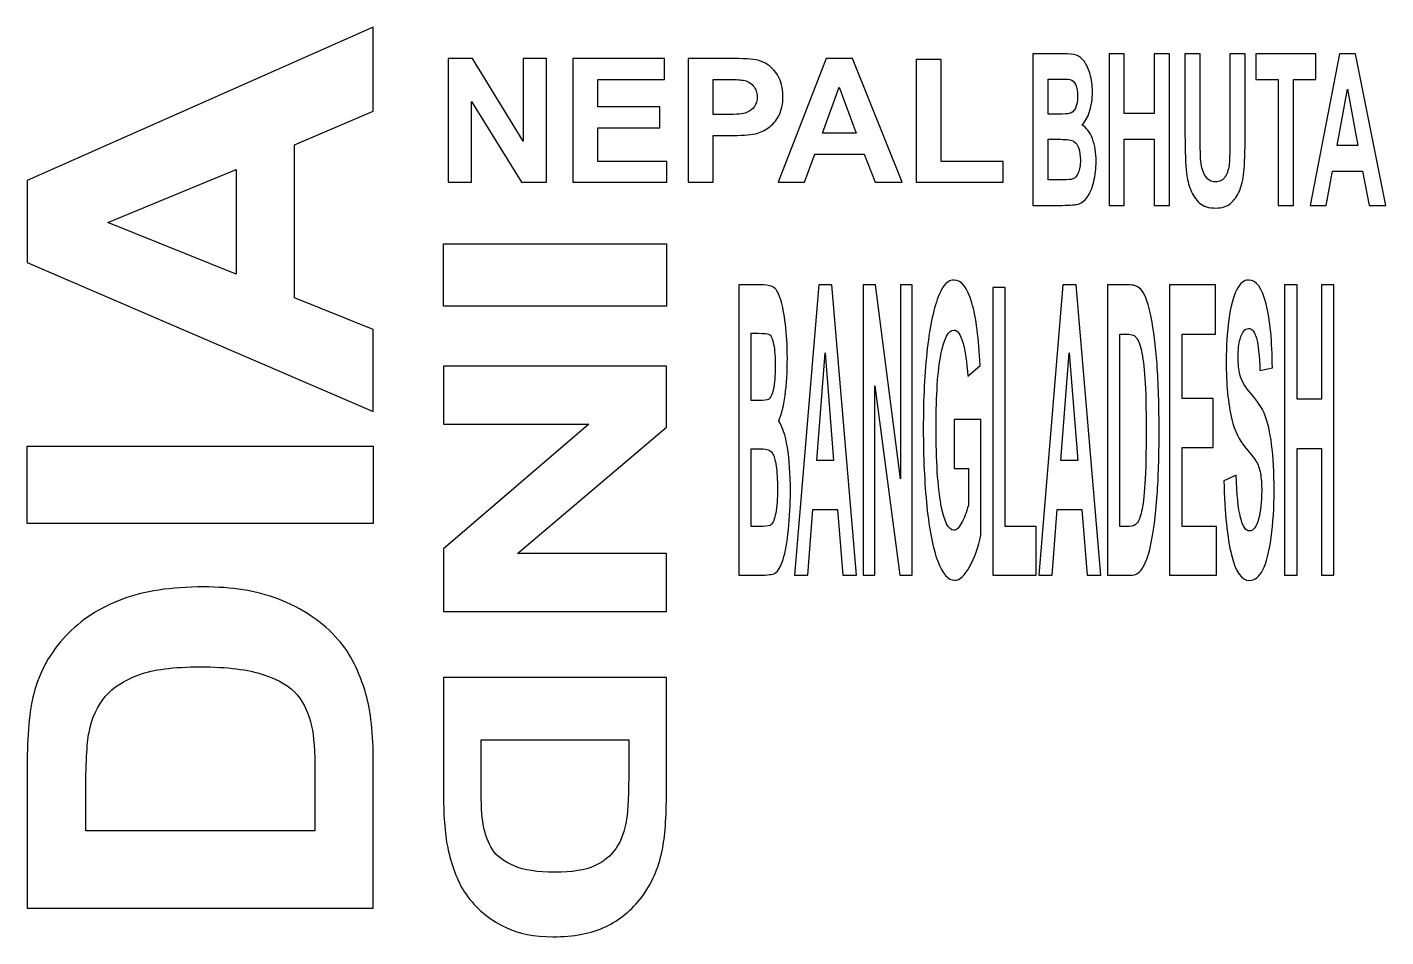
# Model space of a CAD drawing. Header units: centimetres. Extents: x -12.1 to 12.1, y -5 to 6.2.
# Drawn here: x 3.202 to 4.79, y 1.082 to 2.145 of the extents above; entities that cross this region are included whole.
import ezdxf

# ---------------------------------------------------------------- set-up
doc = ezdxf.new("R2010")
doc.units = ezdxf.units.CM
doc.header["$MEASUREMENT"] = 0
doc.layers.add('Layer 1', color=7, linetype='Continuous')

msp = doc.modelspace()

# ---------------------------------------------------------------- linework, layer by layer
at = {"layer": 'Layer 1', "color": 250}
for points, knots in [([(3.60658, 2.14487), (3.60658, 2.14487), (3.60658, 2.0466), (3.60658, 2.0466), (3.60658, 2.0466), (3.60658, 2.0466), (3.51468, 2.00749), (3.51468, 2.00749), (3.51468, 2.00749), (3.51468, 2.00749), (3.51468, 1.82864), (3.51468, 1.82864), (3.51468, 1.82864), (3.51468, 1.82864), (3.60658, 1.79169), (3.60658, 1.79169), (3.60658, 1.79169), (3.60658, 1.79169), (3.60658, 1.69583), (3.60658, 1.69583), (3.60658, 1.69583), (3.60658, 1.69583), (3.20203, 1.87011), (3.20203, 1.87011), (3.20203, 1.87011), (3.20203, 1.87011), (3.20203, 1.96567), (3.20203, 1.96567), (3.20203, 1.96567), (3.20203, 1.96567), (3.60658, 2.14487), (3.60658, 2.14487)], [0, 0, 0, 0, 0.1111111, 0.1111111, 0.1111111, 0.1111111, 0.2222222, 0.2222222, 0.2222222, 0.2222222, 0.3333333, 0.3333333, 0.3333333, 0.3333333, 0.4444444, 0.4444444, 0.4444444, 0.4444444, 0.5555556, 0.5555556, 0.5555556, 0.5555556, 0.6666667, 0.6666667, 0.6666667, 0.6666667, 0.7777778, 0.7777778, 0.7777778, 0.7777778, 1, 1, 1, 1]), ([(4.37761, 2.1138), (4.37761, 2.1138), (4.41288, 2.1138), (4.41288, 2.1138), (4.41288, 2.1138), (4.41983, 2.1138), (4.42508, 2.11325), (4.42848, 2.11209), (4.42848, 2.11209), (4.43193, 2.11092), (4.43498, 2.10845), (4.43772, 2.10477), (4.43772, 2.10477), (4.44037, 2.10105), (4.4427, 2.0961), (4.44444, 2.08992), (4.44444, 2.08992), (4.44628, 2.08378), (4.44718, 2.07688), (4.44718, 2.06922), (4.44718, 2.06922), (4.44718, 2.06093), (4.44607, 2.05329), (4.44383, 2.04637), (4.44383, 2.04637), (4.44162, 2.03943), (4.43859, 2.03425), (4.43477, 2.03078), (4.43477, 2.03078), (4.44016, 2.02764), (4.44427, 2.02228), (4.44718, 2.01471), (4.44718, 2.01471), (4.45006, 2.00714), (4.45149, 1.99823), (4.45149, 1.98798), (4.45149, 1.98798), (4.45149, 1.97994), (4.45056, 1.97208), (4.4487, 1.96448), (4.4487, 1.96448), (4.44686, 1.95685), (4.44427, 1.95077), (4.44106, 1.94623), (4.44106, 1.94623), (4.43784, 1.94168), (4.43387, 1.93889), (4.42913, 1.93784), (4.42913, 1.93784), (4.42616, 1.93717), (4.41899, 1.93679), (4.40763, 1.93661), (4.40763, 1.93661), (4.40763, 1.93661), (4.37761, 1.93661), (4.37761, 1.93661), (4.37761, 1.93661), (4.37761, 1.93661), (4.37761, 2.1138), (4.37761, 2.1138)], [0, 0, 0, 0, 0.0625, 0.0625, 0.0625, 0.0625, 0.125, 0.125, 0.125, 0.125, 0.1875, 0.1875, 0.1875, 0.1875, 0.25, 0.25, 0.25, 0.25, 0.3125, 0.3125, 0.3125, 0.3125, 0.375, 0.375, 0.375, 0.375, 0.4375, 0.4375, 0.4375, 0.4375, 0.5, 0.5, 0.5, 0.5, 0.5625, 0.5625, 0.5625, 0.5625, 0.625, 0.625, 0.625, 0.625, 0.6875, 0.6875, 0.6875, 0.6875, 0.75, 0.75, 0.75, 0.75, 0.8125, 0.8125, 0.8125, 0.8125, 0.875, 0.875, 0.875, 0.875, 1, 1, 1, 1]), ([(4.46658, 1.93661), (4.46658, 1.93661), (4.46658, 2.1138), (4.46658, 2.1138), (4.46658, 2.1138), (4.46658, 2.1138), (4.4844, 2.1138), (4.4844, 2.1138), (4.4844, 2.1138), (4.4844, 2.1138), (4.4844, 2.0441), (4.4844, 2.0441), (4.4844, 2.0441), (4.4844, 2.0441), (4.51928, 2.0441), (4.51928, 2.0441), (4.51928, 2.0441), (4.51928, 2.0441), (4.51928, 2.1138), (4.51928, 2.1138), (4.51928, 2.1138), (4.51928, 2.1138), (4.5371, 2.1138), (4.5371, 2.1138), (4.5371, 2.1138), (4.5371, 2.1138), (4.5371, 1.93661), (4.5371, 1.93661), (4.5371, 1.93661), (4.5371, 1.93661), (4.51928, 1.93661), (4.51928, 1.93661), (4.51928, 1.93661), (4.51928, 1.93661), (4.51928, 2.0141), (4.51928, 2.0141), (4.51928, 2.0141), (4.51928, 2.0141), (4.4844, 2.0141), (4.4844, 2.0141), (4.4844, 2.0141), (4.4844, 2.0141), (4.4844, 1.93661), (4.4844, 1.93661), (4.4844, 1.93661), (4.4844, 1.93661), (4.46658, 1.93661), (4.46658, 1.93661)], [0, 0, 0, 0, 0.0769231, 0.0769231, 0.0769231, 0.0769231, 0.1538462, 0.1538462, 0.1538462, 0.1538462, 0.2307692, 0.2307692, 0.2307692, 0.2307692, 0.3076923, 0.3076923, 0.3076923, 0.3076923, 0.3846154, 0.3846154, 0.3846154, 0.3846154, 0.4615385, 0.4615385, 0.4615385, 0.4615385, 0.5384615, 0.5384615, 0.5384615, 0.5384615, 0.6153846, 0.6153846, 0.6153846, 0.6153846, 0.6923077, 0.6923077, 0.6923077, 0.6923077, 0.7692308, 0.7692308, 0.7692308, 0.7692308, 0.8461538, 0.8461538, 0.8461538, 0.8461538, 1, 1, 1, 1]), ([(4.55536, 2.1138), (4.55536, 2.1138), (4.57318, 2.1138), (4.57318, 2.1138), (4.57318, 2.1138), (4.57318, 2.1138), (4.57318, 2.01786), (4.57318, 2.01786), (4.57318, 2.01786), (4.57318, 2.00263), (4.57341, 1.99273), (4.57382, 1.98824), (4.57382, 1.98824), (4.57461, 1.98099), (4.57641, 1.97517), (4.5793, 1.97077), (4.5793, 1.97077), (4.58214, 1.96637), (4.58602, 1.96419), (4.59103, 1.96419), (4.59103, 1.96419), (4.59609, 1.96419), (4.59988, 1.96626), (4.60247, 1.97042), (4.60247, 1.97042), (4.60503, 1.97455), (4.60658, 1.97966), (4.60707, 1.98568), (4.60707, 1.98568), (4.60762, 1.99174), (4.60786, 2.00178), (4.60786, 2.01579), (4.60786, 2.01579), (4.60786, 2.01579), (4.60786, 2.1138), (4.60786, 2.1138), (4.60786, 2.1138), (4.60786, 2.1138), (4.62571, 2.1138), (4.62571, 2.1138), (4.62571, 2.1138), (4.62571, 2.1138), (4.62571, 2.02074), (4.62571, 2.02074), (4.62571, 2.02074), (4.62571, 1.99945), (4.62518, 1.98443), (4.62425, 1.97566), (4.62425, 1.97566), (4.62329, 1.96687), (4.62152, 1.95947), (4.61889, 1.95342), (4.61889, 1.95342), (4.61633, 1.94739), (4.61284, 1.94255), (4.60856, 1.93897), (4.60856, 1.93897), (4.60419, 1.93539), (4.59857, 1.93359), (4.59158, 1.93359), (4.59158, 1.93359), (4.58317, 1.93359), (4.57679, 1.93556), (4.57242, 1.93947), (4.57242, 1.93947), (4.56805, 1.94337), (4.56465, 1.94844), (4.56211, 1.95469), (4.56211, 1.95469), (4.55958, 1.96096), (4.55792, 1.96748), (4.5571, 1.97432), (4.5571, 1.97432), (4.55597, 1.98448), (4.55536, 1.99945), (4.55536, 2.01931), (4.55536, 2.01931), (4.55536, 2.01931), (4.55536, 2.1138), (4.55536, 2.1138)], [0, 0, 0, 0, 0.047619, 0.047619, 0.047619, 0.047619, 0.0952381, 0.0952381, 0.0952381, 0.0952381, 0.1428571, 0.1428571, 0.1428571, 0.1428571, 0.1904762, 0.1904762, 0.1904762, 0.1904762, 0.2380952, 0.2380952, 0.2380952, 0.2380952, 0.2857143, 0.2857143, 0.2857143, 0.2857143, 0.3333333, 0.3333333, 0.3333333, 0.3333333, 0.3809524, 0.3809524, 0.3809524, 0.3809524, 0.4285714, 0.4285714, 0.4285714, 0.4285714, 0.4761905, 0.4761905, 0.4761905, 0.4761905, 0.5238095, 0.5238095, 0.5238095, 0.5238095, 0.5714286, 0.5714286, 0.5714286, 0.5714286, 0.6190476, 0.6190476, 0.6190476, 0.6190476, 0.6666667, 0.6666667, 0.6666667, 0.6666667, 0.7142857, 0.7142857, 0.7142857, 0.7142857, 0.7619048, 0.7619048, 0.7619048, 0.7619048, 0.8095238, 0.8095238, 0.8095238, 0.8095238, 0.8571429, 0.8571429, 0.8571429, 0.8571429, 0.9047619, 0.9047619, 0.9047619, 0.9047619, 1, 1, 1, 1]), ([(4.66435, 1.93661), (4.66435, 1.93661), (4.66435, 2.08384), (4.66435, 2.08384), (4.66435, 2.08384), (4.66435, 2.08384), (4.63814, 2.08384), (4.63814, 2.08384), (4.63814, 2.08384), (4.63814, 2.08384), (4.63814, 2.1138), (4.63814, 2.1138), (4.63814, 2.1138), (4.63814, 2.1138), (4.70824, 2.1138), (4.70824, 2.1138), (4.70824, 2.1138), (4.70824, 2.1138), (4.70824, 2.08384), (4.70824, 2.08384), (4.70824, 2.08384), (4.70824, 2.08384), (4.68214, 2.08384), (4.68214, 2.08384), (4.68214, 2.08384), (4.68214, 2.08384), (4.68214, 1.93661), (4.68214, 1.93661), (4.68214, 1.93661), (4.68214, 1.93661), (4.66435, 1.93661), (4.66435, 1.93661)], [0, 0, 0, 0, 0.1111111, 0.1111111, 0.1111111, 0.1111111, 0.2222222, 0.2222222, 0.2222222, 0.2222222, 0.3333333, 0.3333333, 0.3333333, 0.3333333, 0.4444444, 0.4444444, 0.4444444, 0.4444444, 0.5555556, 0.5555556, 0.5555556, 0.5555556, 0.6666667, 0.6666667, 0.6666667, 0.6666667, 0.7777778, 0.7777778, 0.7777778, 0.7777778, 1, 1, 1, 1]), ([(4.79012, 1.93661), (4.79012, 1.93661), (4.77072, 1.93661), (4.77072, 1.93661), (4.77072, 1.93661), (4.77072, 1.93661), (4.76303, 1.97686), (4.76303, 1.97686), (4.76303, 1.97686), (4.76303, 1.97686), (4.7278, 1.97686), (4.7278, 1.97686), (4.7278, 1.97686), (4.7278, 1.97686), (4.72052, 1.93661), (4.72052, 1.93661), (4.72052, 1.93661), (4.72052, 1.93661), (4.70159, 1.93661), (4.70159, 1.93661), (4.70159, 1.93661), (4.70159, 1.93661), (4.73599, 2.1138), (4.73599, 2.1138), (4.73599, 2.1138), (4.73599, 2.1138), (4.7548, 2.1138), (4.7548, 2.1138), (4.7548, 2.1138), (4.7548, 2.1138), (4.79012, 1.93661), (4.79012, 1.93661)], [0, 0, 0, 0, 0.1111111, 0.1111111, 0.1111111, 0.1111111, 0.2222222, 0.2222222, 0.2222222, 0.2222222, 0.3333333, 0.3333333, 0.3333333, 0.3333333, 0.4444444, 0.4444444, 0.4444444, 0.4444444, 0.5555556, 0.5555556, 0.5555556, 0.5555556, 0.6666667, 0.6666667, 0.6666667, 0.6666667, 0.7777778, 0.7777778, 0.7777778, 0.7777778, 1, 1, 1, 1]), ([(3.69423, 1.96372), (3.69423, 1.96372), (3.69423, 2.10839), (3.69423, 2.10839), (3.69423, 2.10839), (3.69423, 2.10839), (3.72265, 2.10839), (3.72265, 2.10839), (3.72265, 2.10839), (3.72265, 2.10839), (3.78184, 2.0118), (3.78184, 2.0118), (3.78184, 2.0118), (3.78184, 2.0118), (3.78184, 2.10839), (3.78184, 2.10839), (3.78184, 2.10839), (3.78184, 2.10839), (3.80898, 2.10839), (3.80898, 2.10839), (3.80898, 2.10839), (3.80898, 2.10839), (3.80898, 1.96372), (3.80898, 1.96372), (3.80898, 1.96372), (3.80898, 1.96372), (3.77966, 1.96372), (3.77966, 1.96372), (3.77966, 1.96372), (3.77966, 1.96372), (3.72137, 2.05807), (3.72137, 2.05807), (3.72137, 2.05807), (3.72137, 2.05807), (3.72137, 1.96372), (3.72137, 1.96372), (3.72137, 1.96372), (3.72137, 1.96372), (3.69423, 1.96372), (3.69423, 1.96372)], [0, 0, 0, 0, 0.0909091, 0.0909091, 0.0909091, 0.0909091, 0.1818182, 0.1818182, 0.1818182, 0.1818182, 0.2727273, 0.2727273, 0.2727273, 0.2727273, 0.3636364, 0.3636364, 0.3636364, 0.3636364, 0.4545455, 0.4545455, 0.4545455, 0.4545455, 0.5454545, 0.5454545, 0.5454545, 0.5454545, 0.6363636, 0.6363636, 0.6363636, 0.6363636, 0.7272727, 0.7272727, 0.7272727, 0.7272727, 0.8181818, 0.8181818, 0.8181818, 0.8181818, 1, 1, 1, 1]), ([(3.83985, 1.96372), (3.83985, 1.96372), (3.83985, 2.10839), (3.83985, 2.10839), (3.83985, 2.10839), (3.83985, 2.10839), (3.94709, 2.10839), (3.94709, 2.10839), (3.94709, 2.10839), (3.94709, 2.10839), (3.94709, 2.0839), (3.94709, 2.0839), (3.94709, 2.0839), (3.94709, 2.0839), (3.86906, 2.0839), (3.86906, 2.0839), (3.86906, 2.0839), (3.86906, 2.0839), (3.86906, 2.05184), (3.86906, 2.05184), (3.86906, 2.05184), (3.86906, 2.05184), (3.94168, 2.05184), (3.94168, 2.05184), (3.94168, 2.05184), (3.94168, 2.05184), (3.94168, 2.02746), (3.94168, 2.02746), (3.94168, 2.02746), (3.94168, 2.02746), (3.86906, 2.02746), (3.86906, 2.02746), (3.86906, 2.02746), (3.86906, 2.02746), (3.86906, 1.9881), (3.86906, 1.9881), (3.86906, 1.9881), (3.86906, 1.9881), (3.94986, 1.9881), (3.94986, 1.9881), (3.94986, 1.9881), (3.94986, 1.9881), (3.94986, 1.96372), (3.94986, 1.96372), (3.94986, 1.96372), (3.94986, 1.96372), (3.83985, 1.96372), (3.83985, 1.96372)], [0, 0, 0, 0, 0.0769231, 0.0769231, 0.0769231, 0.0769231, 0.1538462, 0.1538462, 0.1538462, 0.1538462, 0.2307692, 0.2307692, 0.2307692, 0.2307692, 0.3076923, 0.3076923, 0.3076923, 0.3076923, 0.3846154, 0.3846154, 0.3846154, 0.3846154, 0.4615385, 0.4615385, 0.4615385, 0.4615385, 0.5384615, 0.5384615, 0.5384615, 0.5384615, 0.6153846, 0.6153846, 0.6153846, 0.6153846, 0.6923077, 0.6923077, 0.6923077, 0.6923077, 0.7692308, 0.7692308, 0.7692308, 0.7692308, 0.8461538, 0.8461538, 0.8461538, 0.8461538, 1, 1, 1, 1]), ([(3.97464, 1.96372), (3.97464, 1.96372), (3.97464, 2.10839), (3.97464, 2.10839), (3.97464, 2.10839), (3.97464, 2.10839), (4.02149, 2.10839), (4.02149, 2.10839), (4.02149, 2.10839), (4.03923, 2.10839), (4.05084, 2.10766), (4.05623, 2.1062), (4.05623, 2.1062), (4.0645, 2.10405), (4.07146, 2.0993), (4.07705, 2.09205), (4.07705, 2.09205), (4.08261, 2.08477), (4.08541, 2.0754), (4.08541, 2.06386), (4.08541, 2.06386), (4.08541, 2.05501), (4.08381, 2.04753), (4.0806, 2.04147), (4.0806, 2.04147), (4.07737, 2.03541), (4.07323, 2.0307), (4.06829, 2.02723), (4.06829, 2.02723), (4.0633, 2.02377), (4.05827, 2.0215), (4.05318, 2.02036), (4.05318, 2.02036), (4.04616, 2.01899), (4.03611, 2.01829), (4.02289, 2.01829), (4.02289, 2.01829), (4.02289, 2.01829), (4.00382, 2.01829), (4.00382, 2.01829), (4.00382, 2.01829), (4.00382, 2.01829), (4.00382, 1.96372), (4.00382, 1.96372), (4.00382, 1.96372), (4.00382, 1.96372), (3.97464, 1.96372), (3.97464, 1.96372)], [0, 0, 0, 0, 0.0769231, 0.0769231, 0.0769231, 0.0769231, 0.1538462, 0.1538462, 0.1538462, 0.1538462, 0.2307692, 0.2307692, 0.2307692, 0.2307692, 0.3076923, 0.3076923, 0.3076923, 0.3076923, 0.3846154, 0.3846154, 0.3846154, 0.3846154, 0.4615385, 0.4615385, 0.4615385, 0.4615385, 0.5384615, 0.5384615, 0.5384615, 0.5384615, 0.6153846, 0.6153846, 0.6153846, 0.6153846, 0.6923077, 0.6923077, 0.6923077, 0.6923077, 0.7692308, 0.7692308, 0.7692308, 0.7692308, 0.8461538, 0.8461538, 0.8461538, 0.8461538, 1, 1, 1, 1]), ([(4.22483, 1.96372), (4.22483, 1.96372), (4.19306, 1.96372), (4.19306, 1.96372), (4.19306, 1.96372), (4.19306, 1.96372), (4.18046, 1.9966), (4.18046, 1.9966), (4.18046, 1.9966), (4.18046, 1.9966), (4.12262, 1.9966), (4.12262, 1.9966), (4.12262, 1.9966), (4.12262, 1.9966), (4.11068, 1.96372), (4.11068, 1.96372), (4.11068, 1.96372), (4.11068, 1.96372), (4.07973, 1.96372), (4.07973, 1.96372), (4.07973, 1.96372), (4.07973, 1.96372), (4.13601, 2.10839), (4.13601, 2.10839), (4.13601, 2.10839), (4.13601, 2.10839), (4.16691, 2.10839), (4.16691, 2.10839), (4.16691, 2.10839), (4.16691, 2.10839), (4.22483, 1.96372), (4.22483, 1.96372)], [0, 0, 0, 0, 0.1111111, 0.1111111, 0.1111111, 0.1111111, 0.2222222, 0.2222222, 0.2222222, 0.2222222, 0.3333333, 0.3333333, 0.3333333, 0.3333333, 0.4444444, 0.4444444, 0.4444444, 0.4444444, 0.5555556, 0.5555556, 0.5555556, 0.5555556, 0.6666667, 0.6666667, 0.6666667, 0.6666667, 0.7777778, 0.7777778, 0.7777778, 0.7777778, 1, 1, 1, 1]), ([(4.24114, 1.96372), (4.24114, 1.96372), (4.24114, 2.10719), (4.24114, 2.10719), (4.24114, 2.10719), (4.24114, 2.10719), (4.27031, 2.10719), (4.27031, 2.10719), (4.27031, 2.10719), (4.27031, 2.10719), (4.27031, 1.9881), (4.27031, 1.9881), (4.27031, 1.9881), (4.27031, 1.9881), (4.34294, 1.9881), (4.34294, 1.9881), (4.34294, 1.9881), (4.34294, 1.9881), (4.34294, 1.96372), (4.34294, 1.96372), (4.34294, 1.96372), (4.34294, 1.96372), (4.24114, 1.96372), (4.24114, 1.96372)], [0, 0, 0, 0, 0.1428571, 0.1428571, 0.1428571, 0.1428571, 0.2857143, 0.2857143, 0.2857143, 0.2857143, 0.4285714, 0.4285714, 0.4285714, 0.4285714, 0.5714286, 0.5714286, 0.5714286, 0.5714286, 0.7142857, 0.7142857, 0.7142857, 0.7142857, 1, 1, 1, 1]), ([(4.00382, 2.0839), (4.00382, 2.0839), (4.00382, 2.04287), (4.00382, 2.04287), (4.00382, 2.04287), (4.00382, 2.04287), (4.0198, 2.04287), (4.0198, 2.04287), (4.0198, 2.04287), (4.03134, 2.04287), (4.03902, 2.0436), (4.04292, 2.04514), (4.04292, 2.04514), (4.0468, 2.04662), (4.04977, 2.04902), (4.05207, 2.05224), (4.05207, 2.05224), (4.05419, 2.05545), (4.05533, 2.0592), (4.05533, 2.06348), (4.05533, 2.06348), (4.05533, 2.06876), (4.05379, 2.07309), (4.0507, 2.0765), (4.0507, 2.0765), (4.04761, 2.07994), (4.04365, 2.08206), (4.03894, 2.08294), (4.03894, 2.08294), (4.03547, 2.08358), (4.02845, 2.0839), (4.01794, 2.0839), (4.01794, 2.0839), (4.01794, 2.0839), (4.00382, 2.0839), (4.00382, 2.0839)], [0, 0, 0, 0, 0.1, 0.1, 0.1, 0.1, 0.2, 0.2, 0.2, 0.2, 0.3, 0.3, 0.3, 0.3, 0.4, 0.4, 0.4, 0.4, 0.5, 0.5, 0.5, 0.5, 0.6, 0.6, 0.6, 0.6, 0.7, 0.7, 0.7, 0.7, 0.8, 0.8, 0.8, 0.8, 1, 1, 1, 1]), ([(4.39547, 2.08433), (4.39547, 2.08433), (4.39547, 2.04336), (4.39547, 2.04336), (4.39547, 2.04336), (4.39547, 2.04336), (4.40711, 2.04336), (4.40711, 2.04336), (4.40711, 2.04336), (4.41404, 2.04336), (4.41838, 2.04357), (4.42004, 2.04395), (4.42004, 2.04395), (4.42307, 2.04471), (4.42546, 2.04677), (4.42721, 2.05029), (4.42721, 2.05029), (4.42896, 2.05382), (4.42983, 2.05842), (4.42983, 2.06415), (4.42983, 2.06415), (4.42983, 2.06963), (4.4291, 2.07408), (4.42759, 2.07752), (4.42759, 2.07752), (4.4261, 2.08093), (4.42385, 2.083), (4.42088, 2.08372), (4.42088, 2.08372), (4.41911, 2.08413), (4.41404, 2.08433), (4.40569, 2.08433), (4.40569, 2.08433), (4.40569, 2.08433), (4.39547, 2.08433), (4.39547, 2.08433)], [0, 0, 0, 0, 0.1, 0.1, 0.1, 0.1, 0.2, 0.2, 0.2, 0.2, 0.3, 0.3, 0.3, 0.3, 0.4, 0.4, 0.4, 0.4, 0.5, 0.5, 0.5, 0.5, 0.6, 0.6, 0.6, 0.6, 0.7, 0.7, 0.7, 0.7, 0.8, 0.8, 0.8, 0.8, 1, 1, 1, 1]), ([(4.17105, 2.02094), (4.17105, 2.02094), (4.15113, 2.07464), (4.15113, 2.07464), (4.15113, 2.07464), (4.15113, 2.07464), (4.13159, 2.02094), (4.13159, 2.02094), (4.13159, 2.02094), (4.13159, 2.02094), (4.17105, 2.02094), (4.17105, 2.02094)], [0, 0, 0, 0, 0.25, 0.25, 0.25, 0.25, 0.5, 0.5, 0.5, 0.5, 1, 1, 1, 1]), ([(4.75732, 2.00673), (4.75732, 2.00673), (4.74516, 2.07248), (4.74516, 2.07248), (4.74516, 2.07248), (4.74516, 2.07248), (4.73325, 2.00673), (4.73325, 2.00673), (4.73325, 2.00673), (4.73325, 2.00673), (4.75732, 2.00673), (4.75732, 2.00673)], [0, 0, 0, 0, 0.25, 0.25, 0.25, 0.25, 0.5, 0.5, 0.5, 0.5, 1, 1, 1, 1]), ([(4.39547, 2.01387), (4.39547, 2.01387), (4.39547, 1.96649), (4.39547, 1.96649), (4.39547, 1.96649), (4.39547, 1.96649), (4.41192, 1.96649), (4.41192, 1.96649), (4.41192, 1.96649), (4.41836, 1.96649), (4.4224, 1.96684), (4.42415, 1.96757), (4.42415, 1.96757), (4.4268, 1.96853), (4.42892, 1.97089), (4.43061, 1.97465), (4.43061, 1.97465), (4.43224, 1.9784), (4.43309, 1.98341), (4.43309, 1.98967), (4.43309, 1.98967), (4.43309, 1.995), (4.43245, 1.99951), (4.43117, 2.00321), (4.43117, 2.00321), (4.42985, 2.00694), (4.42805, 2.00964), (4.4256, 2.01133), (4.4256, 2.01133), (4.42319, 2.01302), (4.41789, 2.01387), (4.40982, 2.01387), (4.40982, 2.01387), (4.40982, 2.01387), (4.39547, 2.01387), (4.39547, 2.01387)], [0, 0, 0, 0, 0.1, 0.1, 0.1, 0.1, 0.2, 0.2, 0.2, 0.2, 0.3, 0.3, 0.3, 0.3, 0.4, 0.4, 0.4, 0.4, 0.5, 0.5, 0.5, 0.5, 0.6, 0.6, 0.6, 0.6, 0.7, 0.7, 0.7, 0.7, 0.8, 0.8, 0.8, 0.8, 1, 1, 1, 1]), ([(3.44651, 1.97848), (3.44651, 1.97848), (3.29638, 1.91684), (3.29638, 1.91684), (3.29638, 1.91684), (3.29638, 1.91684), (3.44651, 1.85639), (3.44651, 1.85639), (3.44651, 1.85639), (3.44651, 1.85639), (3.44651, 1.97848), (3.44651, 1.97848)], [0, 0, 0, 0, 0.25, 0.25, 0.25, 0.25, 0.5, 0.5, 0.5, 0.5, 1, 1, 1, 1]), ([(3.6887, 1.81903), (3.6887, 1.81903), (3.94924, 1.81903), (3.94924, 1.81903), (3.94924, 1.81903), (3.94924, 1.81903), (3.94924, 1.89196), (3.94924, 1.89196), (3.94924, 1.89196), (3.94924, 1.89196), (3.6887, 1.89196), (3.6887, 1.89196), (3.6887, 1.89196), (3.6887, 1.89196), (3.6887, 1.81903), (3.6887, 1.81903)], [0, 0, 0, 0, 0.2, 0.2, 0.2, 0.2, 0.4, 0.4, 0.4, 0.4, 0.6, 0.6, 0.6, 0.6, 1, 1, 1, 1]), ([(4.0337, 1.84375), (4.0337, 1.84375), (4.06255, 1.84375), (4.06255, 1.84375), (4.06255, 1.84375), (4.06823, 1.84375), (4.07251, 1.84262), (4.07531, 1.84037), (4.07531, 1.84037), (4.07813, 1.83814), (4.08063, 1.83351), (4.08282, 1.8264), (4.08282, 1.8264), (4.08503, 1.81929), (4.08692, 1.80986), (4.08835, 1.79806), (4.08835, 1.79806), (4.08981, 1.78624), (4.09059, 1.77302), (4.09059, 1.75838), (4.09059, 1.75838), (4.09059, 1.74248), (4.08969, 1.72792), (4.08785, 1.71464), (4.08785, 1.71464), (4.08602, 1.70137), (4.08358, 1.6914), (4.08043, 1.68479), (4.08043, 1.68479), (4.08482, 1.67877), (4.08821, 1.66851), (4.09059, 1.65404), (4.09059, 1.65404), (4.09298, 1.63954), (4.09412, 1.62248), (4.09412, 1.60289), (4.09412, 1.60289), (4.09412, 1.58745), (4.09336, 1.57249), (4.09185, 1.55789), (4.09185, 1.55789), (4.09033, 1.54331), (4.08821, 1.53166), (4.08558, 1.52298), (4.08558, 1.52298), (4.08293, 1.51424), (4.07973, 1.50889), (4.07583, 1.50688), (4.07583, 1.50688), (4.07338, 1.50563), (4.06755, 1.5049), (4.05824, 1.50455), (4.05824, 1.50455), (4.05824, 1.50455), (4.0337, 1.50455), (4.0337, 1.50455), (4.0337, 1.50455), (4.0337, 1.50455), (4.0337, 1.84375), (4.0337, 1.84375)], [0, 0, 0, 0, 0.0625, 0.0625, 0.0625, 0.0625, 0.125, 0.125, 0.125, 0.125, 0.1875, 0.1875, 0.1875, 0.1875, 0.25, 0.25, 0.25, 0.25, 0.3125, 0.3125, 0.3125, 0.3125, 0.375, 0.375, 0.375, 0.375, 0.4375, 0.4375, 0.4375, 0.4375, 0.5, 0.5, 0.5, 0.5, 0.5625, 0.5625, 0.5625, 0.5625, 0.625, 0.625, 0.625, 0.625, 0.6875, 0.6875, 0.6875, 0.6875, 0.75, 0.75, 0.75, 0.75, 0.8125, 0.8125, 0.8125, 0.8125, 0.875, 0.875, 0.875, 0.875, 1, 1, 1, 1]), ([(4.17148, 1.50455), (4.17148, 1.50455), (4.15561, 1.50455), (4.15561, 1.50455), (4.15561, 1.50455), (4.15561, 1.50455), (4.1493, 1.58162), (4.1493, 1.58162), (4.1493, 1.58162), (4.1493, 1.58162), (4.1205, 1.58162), (4.1205, 1.58162), (4.1205, 1.58162), (4.1205, 1.58162), (4.11455, 1.50455), (4.11455, 1.50455), (4.11455, 1.50455), (4.11455, 1.50455), (4.09913, 1.50455), (4.09913, 1.50455), (4.09913, 1.50455), (4.09913, 1.50455), (4.12719, 1.84375), (4.12719, 1.84375), (4.12719, 1.84375), (4.12719, 1.84375), (4.14257, 1.84375), (4.14257, 1.84375), (4.14257, 1.84375), (4.14257, 1.84375), (4.17148, 1.50455), (4.17148, 1.50455)], [0, 0, 0, 0, 0.1111111, 0.1111111, 0.1111111, 0.1111111, 0.2222222, 0.2222222, 0.2222222, 0.2222222, 0.3333333, 0.3333333, 0.3333333, 0.3333333, 0.4444444, 0.4444444, 0.4444444, 0.4444444, 0.5555556, 0.5555556, 0.5555556, 0.5555556, 0.6666667, 0.6666667, 0.6666667, 0.6666667, 0.7777778, 0.7777778, 0.7777778, 0.7777778, 1, 1, 1, 1]), ([(4.17932, 1.50455), (4.17932, 1.50455), (4.17932, 1.84375), (4.17932, 1.84375), (4.17932, 1.84375), (4.17932, 1.84375), (4.19347, 1.84375), (4.19347, 1.84375), (4.19347, 1.84375), (4.19347, 1.84375), (4.22302, 1.61721), (4.22302, 1.61721), (4.22302, 1.61721), (4.22302, 1.61721), (4.22302, 1.84375), (4.22302, 1.84375), (4.22302, 1.84375), (4.22302, 1.84375), (4.23653, 1.84375), (4.23653, 1.84375), (4.23653, 1.84375), (4.23653, 1.84375), (4.23653, 1.50455), (4.23653, 1.50455), (4.23653, 1.50455), (4.23653, 1.50455), (4.22195, 1.50455), (4.22195, 1.50455), (4.22195, 1.50455), (4.22195, 1.50455), (4.19285, 1.72577), (4.19285, 1.72577), (4.19285, 1.72577), (4.19285, 1.72577), (4.19285, 1.50455), (4.19285, 1.50455), (4.19285, 1.50455), (4.19285, 1.50455), (4.17932, 1.50455), (4.17932, 1.50455)], [0, 0, 0, 0, 0.0909091, 0.0909091, 0.0909091, 0.0909091, 0.1818182, 0.1818182, 0.1818182, 0.1818182, 0.2727273, 0.2727273, 0.2727273, 0.2727273, 0.3636364, 0.3636364, 0.3636364, 0.3636364, 0.4545455, 0.4545455, 0.4545455, 0.4545455, 0.5454545, 0.5454545, 0.5454545, 0.5454545, 0.6363636, 0.6363636, 0.6363636, 0.6363636, 0.7272727, 0.7272727, 0.7272727, 0.7272727, 0.8181818, 0.8181818, 0.8181818, 0.8181818, 1, 1, 1, 1]), ([(4.28548, 1.62927), (4.28548, 1.62927), (4.28548, 1.68643), (4.28548, 1.68643), (4.28548, 1.68643), (4.28548, 1.68643), (4.3169, 1.68643), (4.3169, 1.68643), (4.3169, 1.68643), (4.3169, 1.68643), (4.3169, 1.55128), (4.3169, 1.55128), (4.3169, 1.55128), (4.31388, 1.53742), (4.30942, 1.52516), (4.30362, 1.51462), (4.30362, 1.51462), (4.29783, 1.50408), (4.29201, 1.49878), (4.28607, 1.49878), (4.28607, 1.49878), (4.2785, 1.49878), (4.27191, 1.5062), (4.26636, 1.52112), (4.26636, 1.52112), (4.2607, 1.53599), (4.25648, 1.55728), (4.25365, 1.58497), (4.25365, 1.58497), (4.25086, 1.61263), (4.24946, 1.64274), (4.24946, 1.6753), (4.24946, 1.6753), (4.24946, 1.71062), (4.251, 1.74201), (4.25418, 1.76947), (4.25418, 1.76947), (4.25729, 1.79693), (4.26196, 1.81798), (4.26802, 1.83263), (4.26802, 1.83263), (4.27265, 1.8439), (4.27835, 1.84952), (4.28525, 1.84952), (4.28525, 1.84952), (4.29422, 1.84952), (4.30121, 1.8407), (4.30625, 1.82305), (4.30625, 1.82305), (4.31128, 1.80538), (4.31449, 1.78098), (4.31594, 1.74982), (4.31594, 1.74982), (4.31594, 1.74982), (4.3015, 1.73709), (4.3015, 1.73709), (4.3015, 1.73709), (4.30045, 1.75372), (4.29853, 1.76691), (4.29577, 1.77654), (4.29577, 1.77654), (4.29297, 1.78619), (4.28944, 1.79099), (4.28525, 1.79099), (4.28525, 1.79099), (4.2789, 1.79099), (4.27383, 1.78153), (4.27008, 1.76254), (4.27008, 1.76254), (4.26636, 1.74355), (4.26443, 1.7154), (4.26443, 1.6781), (4.26443, 1.6781), (4.26443, 1.63783), (4.26638, 1.60763), (4.27017, 1.58748), (4.27017, 1.58748), (4.27395, 1.56738), (4.27896, 1.55731), (4.2851, 1.55731), (4.2851, 1.55731), (4.28816, 1.55731), (4.29122, 1.5601), (4.29428, 1.56576), (4.29428, 1.56576), (4.29733, 1.57138), (4.29996, 1.57822), (4.30214, 1.58623), (4.30214, 1.58623), (4.30214, 1.58623), (4.30214, 1.62927), (4.30214, 1.62927), (4.30214, 1.62927), (4.30214, 1.62927), (4.28548, 1.62927), (4.28548, 1.62927)], [0, 0, 0, 0, 0.04, 0.04, 0.04, 0.04, 0.08, 0.08, 0.08, 0.08, 0.12, 0.12, 0.12, 0.12, 0.16, 0.16, 0.16, 0.16, 0.2, 0.2, 0.2, 0.2, 0.24, 0.24, 0.24, 0.24, 0.28, 0.28, 0.28, 0.28, 0.32, 0.32, 0.32, 0.32, 0.36, 0.36, 0.36, 0.36, 0.4, 0.4, 0.4, 0.4, 0.44, 0.44, 0.44, 0.44, 0.48, 0.48, 0.48, 0.48, 0.52, 0.52, 0.52, 0.52, 0.56, 0.56, 0.56, 0.56, 0.6, 0.6, 0.6, 0.6, 0.64, 0.64, 0.64, 0.64, 0.68, 0.68, 0.68, 0.68, 0.72, 0.72, 0.72, 0.72, 0.76, 0.76, 0.76, 0.76, 0.8, 0.8, 0.8, 0.8, 0.84, 0.84, 0.84, 0.84, 0.88, 0.88, 0.88, 0.88, 0.92, 0.92, 0.92, 0.92, 1, 1, 1, 1]), ([(4.4569, 1.50455), (4.4569, 1.50455), (4.44106, 1.50455), (4.44106, 1.50455), (4.44106, 1.50455), (4.44106, 1.50455), (4.43475, 1.58162), (4.43475, 1.58162), (4.43475, 1.58162), (4.43475, 1.58162), (4.40595, 1.58162), (4.40595, 1.58162), (4.40595, 1.58162), (4.40595, 1.58162), (4.39998, 1.50455), (4.39998, 1.50455), (4.39998, 1.50455), (4.39998, 1.50455), (4.38451, 1.50455), (4.38451, 1.50455), (4.38451, 1.50455), (4.38451, 1.50455), (4.41259, 1.84375), (4.41259, 1.84375), (4.41259, 1.84375), (4.41259, 1.84375), (4.42802, 1.84375), (4.42802, 1.84375), (4.42802, 1.84375), (4.42802, 1.84375), (4.4569, 1.50455), (4.4569, 1.50455)], [0, 0, 0, 0, 0.1111111, 0.1111111, 0.1111111, 0.1111111, 0.2222222, 0.2222222, 0.2222222, 0.2222222, 0.3333333, 0.3333333, 0.3333333, 0.3333333, 0.4444444, 0.4444444, 0.4444444, 0.4444444, 0.5555556, 0.5555556, 0.5555556, 0.5555556, 0.6666667, 0.6666667, 0.6666667, 0.6666667, 0.7777778, 0.7777778, 0.7777778, 0.7777778, 1, 1, 1, 1]), ([(4.4646, 1.84375), (4.4646, 1.84375), (4.49121, 1.84375), (4.49121, 1.84375), (4.49121, 1.84375), (4.49721, 1.84375), (4.50175, 1.84157), (4.50493, 1.83726), (4.50493, 1.83726), (4.50918, 1.83141), (4.51278, 1.82099), (4.51579, 1.80601), (4.51579, 1.80601), (4.51881, 1.79108), (4.52109, 1.77276), (4.52269, 1.7511), (4.52269, 1.7511), (4.52426, 1.72941), (4.52508, 1.70267), (4.52508, 1.67093), (4.52508, 1.67093), (4.52508, 1.64301), (4.52432, 1.61892), (4.52286, 1.59875), (4.52286, 1.59875), (4.52103, 1.57405), (4.51846, 1.55405), (4.51511, 1.53879), (4.51511, 1.53879), (4.51261, 1.52723), (4.50918, 1.51821), (4.50489, 1.51171), (4.50489, 1.51171), (4.50167, 1.50694), (4.49738, 1.50455), (4.49199, 1.50455), (4.49199, 1.50455), (4.49199, 1.50455), (4.4646, 1.50455), (4.4646, 1.50455), (4.4646, 1.50455), (4.4646, 1.50455), (4.4646, 1.84375), (4.4646, 1.84375)], [0, 0, 0, 0, 0.0833333, 0.0833333, 0.0833333, 0.0833333, 0.1666667, 0.1666667, 0.1666667, 0.1666667, 0.25, 0.25, 0.25, 0.25, 0.3333333, 0.3333333, 0.3333333, 0.3333333, 0.4166667, 0.4166667, 0.4166667, 0.4166667, 0.5, 0.5, 0.5, 0.5, 0.5833333, 0.5833333, 0.5833333, 0.5833333, 0.6666667, 0.6666667, 0.6666667, 0.6666667, 0.75, 0.75, 0.75, 0.75, 0.8333333, 0.8333333, 0.8333333, 0.8333333, 1, 1, 1, 1]), ([(4.53739, 1.50455), (4.53739, 1.50455), (4.53739, 1.84375), (4.53739, 1.84375), (4.53739, 1.84375), (4.53739, 1.84375), (4.59085, 1.84375), (4.59085, 1.84375), (4.59085, 1.84375), (4.59085, 1.84375), (4.59085, 1.78636), (4.59085, 1.78636), (4.59085, 1.78636), (4.59085, 1.78636), (4.55195, 1.78636), (4.55195, 1.78636), (4.55195, 1.78636), (4.55195, 1.78636), (4.55195, 1.71115), (4.55195, 1.71115), (4.55195, 1.71115), (4.55195, 1.71115), (4.58818, 1.71115), (4.58818, 1.71115), (4.58818, 1.71115), (4.58818, 1.71115), (4.58818, 1.65404), (4.58818, 1.65404), (4.58818, 1.65404), (4.58818, 1.65404), (4.55195, 1.65404), (4.55195, 1.65404), (4.55195, 1.65404), (4.55195, 1.65404), (4.55195, 1.56171), (4.55195, 1.56171), (4.55195, 1.56171), (4.55195, 1.56171), (4.59222, 1.56171), (4.59222, 1.56171), (4.59222, 1.56171), (4.59222, 1.56171), (4.59222, 1.50455), (4.59222, 1.50455), (4.59222, 1.50455), (4.59222, 1.50455), (4.53739, 1.50455), (4.53739, 1.50455)], [0, 0, 0, 0, 0.0769231, 0.0769231, 0.0769231, 0.0769231, 0.1538462, 0.1538462, 0.1538462, 0.1538462, 0.2307692, 0.2307692, 0.2307692, 0.2307692, 0.3076923, 0.3076923, 0.3076923, 0.3076923, 0.3846154, 0.3846154, 0.3846154, 0.3846154, 0.4615385, 0.4615385, 0.4615385, 0.4615385, 0.5384615, 0.5384615, 0.5384615, 0.5384615, 0.6153846, 0.6153846, 0.6153846, 0.6153846, 0.6923077, 0.6923077, 0.6923077, 0.6923077, 0.7692308, 0.7692308, 0.7692308, 0.7692308, 0.8461538, 0.8461538, 0.8461538, 0.8461538, 1, 1, 1, 1]), ([(4.6009, 1.61494), (4.6009, 1.61494), (4.61508, 1.6214), (4.61508, 1.6214), (4.61508, 1.6214), (4.6159, 1.59901), (4.61767, 1.58259), (4.62024, 1.57213), (4.62024, 1.57213), (4.62289, 1.56162), (4.62638, 1.55638), (4.6308, 1.55638), (4.6308, 1.55638), (4.63552, 1.55638), (4.63905, 1.56104), (4.64146, 1.57039), (4.64146, 1.57039), (4.64379, 1.57971), (4.64502, 1.59062), (4.64502, 1.60312), (4.64502, 1.60312), (4.64502, 1.61112), (4.64449, 1.61797), (4.64347, 1.62361), (4.64347, 1.62361), (4.64251, 1.62923), (4.64073, 1.63413), (4.63823, 1.63829), (4.63823, 1.63829), (4.63654, 1.64106), (4.63267, 1.64601), (4.62661, 1.65309), (4.62661, 1.65309), (4.61878, 1.6622), (4.61334, 1.67338), (4.61019, 1.68666), (4.61019, 1.68666), (4.60573, 1.70532), (4.60352, 1.72807), (4.60352, 1.75489), (4.60352, 1.75489), (4.60352, 1.77218), (4.60457, 1.78834), (4.60663, 1.80336), (4.60663, 1.80336), (4.60871, 1.81842), (4.61174, 1.82987), (4.61563, 1.83772), (4.61563, 1.83772), (4.61959, 1.84559), (4.62431, 1.84952), (4.62981, 1.84952), (4.62981, 1.84952), (4.63892, 1.84952), (4.64571, 1.8402), (4.65028, 1.82154), (4.65028, 1.82154), (4.65486, 1.80287), (4.65727, 1.77795), (4.6575, 1.74681), (4.6575, 1.74681), (4.6575, 1.74681), (4.64292, 1.74379), (4.64292, 1.74379), (4.64292, 1.74379), (4.64231, 1.76123), (4.64096, 1.77376), (4.63892, 1.78141), (4.63892, 1.78141), (4.63686, 1.78904), (4.63381, 1.79286), (4.62967, 1.79286), (4.62967, 1.79286), (4.62545, 1.79286), (4.62215, 1.78874), (4.61977, 1.78056), (4.61977, 1.78056), (4.61822, 1.77532), (4.61744, 1.76833), (4.61744, 1.75954), (4.61744, 1.75954), (4.61744, 1.7515), (4.61814, 1.74463), (4.61963, 1.73896), (4.61963, 1.73896), (4.62143, 1.73171), (4.62594, 1.72413), (4.63299, 1.71627), (4.63299, 1.71627), (4.6401, 1.70838), (4.64534, 1.70023), (4.64871, 1.69184), (4.64871, 1.69184), (4.65209, 1.68345), (4.65477, 1.67196), (4.65666, 1.6574), (4.65666, 1.6574), (4.65861, 1.64278), (4.65954, 1.62478), (4.65954, 1.60335), (4.65954, 1.60335), (4.65954, 1.58393), (4.65841, 1.5657), (4.65611, 1.54875), (4.65611, 1.54875), (4.65381, 1.53178), (4.65058, 1.51916), (4.64639, 1.51093), (4.64639, 1.51093), (4.64214, 1.50266), (4.63692, 1.49855), (4.63069, 1.49855), (4.63069, 1.49855), (4.62157, 1.49855), (4.61458, 1.50845), (4.60966, 1.52828), (4.60966, 1.52828), (4.60477, 1.54808), (4.60186, 1.57697), (4.6009, 1.61494)], [0, 0, 0, 0, 0.0322581, 0.0322581, 0.0322581, 0.0322581, 0.0645161, 0.0645161, 0.0645161, 0.0645161, 0.0967742, 0.0967742, 0.0967742, 0.0967742, 0.1290323, 0.1290323, 0.1290323, 0.1290323, 0.1612903, 0.1612903, 0.1612903, 0.1612903, 0.1935484, 0.1935484, 0.1935484, 0.1935484, 0.2258065, 0.2258065, 0.2258065, 0.2258065, 0.2580645, 0.2580645, 0.2580645, 0.2580645, 0.2903226, 0.2903226, 0.2903226, 0.2903226, 0.3225806, 0.3225806, 0.3225806, 0.3225806, 0.3548387, 0.3548387, 0.3548387, 0.3548387, 0.3870968, 0.3870968, 0.3870968, 0.3870968, 0.4193548, 0.4193548, 0.4193548, 0.4193548, 0.4516129, 0.4516129, 0.4516129, 0.4516129, 0.483871, 0.483871, 0.483871, 0.483871, 0.516129, 0.516129, 0.516129, 0.516129, 0.5483871, 0.5483871, 0.5483871, 0.5483871, 0.5806452, 0.5806452, 0.5806452, 0.5806452, 0.6129032, 0.6129032, 0.6129032, 0.6129032, 0.6451613, 0.6451613, 0.6451613, 0.6451613, 0.6774194, 0.6774194, 0.6774194, 0.6774194, 0.7096774, 0.7096774, 0.7096774, 0.7096774, 0.7419355, 0.7419355, 0.7419355, 0.7419355, 0.7741935, 0.7741935, 0.7741935, 0.7741935, 0.8064516, 0.8064516, 0.8064516, 0.8064516, 0.8387097, 0.8387097, 0.8387097, 0.8387097, 0.8709677, 0.8709677, 0.8709677, 0.8709677, 0.9032258, 0.9032258, 0.9032258, 0.9032258, 0.9354839, 0.9354839, 0.9354839, 0.9354839, 1, 1, 1, 1]), ([(4.67183, 1.50455), (4.67183, 1.50455), (4.67183, 1.84375), (4.67183, 1.84375), (4.67183, 1.84375), (4.67183, 1.84375), (4.68639, 1.84375), (4.68639, 1.84375), (4.68639, 1.84375), (4.68639, 1.84375), (4.68639, 1.71025), (4.68639, 1.71025), (4.68639, 1.71025), (4.68639, 1.71025), (4.71493, 1.71025), (4.71493, 1.71025), (4.71493, 1.71025), (4.71493, 1.71025), (4.71493, 1.84375), (4.71493, 1.84375), (4.71493, 1.84375), (4.71493, 1.84375), (4.72949, 1.84375), (4.72949, 1.84375), (4.72949, 1.84375), (4.72949, 1.84375), (4.72949, 1.50455), (4.72949, 1.50455), (4.72949, 1.50455), (4.72949, 1.50455), (4.71493, 1.50455), (4.71493, 1.50455), (4.71493, 1.50455), (4.71493, 1.50455), (4.71493, 1.65285), (4.71493, 1.65285), (4.71493, 1.65285), (4.71493, 1.65285), (4.68639, 1.65285), (4.68639, 1.65285), (4.68639, 1.65285), (4.68639, 1.65285), (4.68639, 1.50455), (4.68639, 1.50455), (4.68639, 1.50455), (4.68639, 1.50455), (4.67183, 1.50455), (4.67183, 1.50455)], [0, 0, 0, 0, 0.0769231, 0.0769231, 0.0769231, 0.0769231, 0.1538462, 0.1538462, 0.1538462, 0.1538462, 0.2307692, 0.2307692, 0.2307692, 0.2307692, 0.3076923, 0.3076923, 0.3076923, 0.3076923, 0.3846154, 0.3846154, 0.3846154, 0.3846154, 0.4615385, 0.4615385, 0.4615385, 0.4615385, 0.5384615, 0.5384615, 0.5384615, 0.5384615, 0.6153846, 0.6153846, 0.6153846, 0.6153846, 0.6923077, 0.6923077, 0.6923077, 0.6923077, 0.7692308, 0.7692308, 0.7692308, 0.7692308, 0.8461538, 0.8461538, 0.8461538, 0.8461538, 1, 1, 1, 1]), ([(4.33073, 1.50455), (4.33073, 1.50455), (4.33073, 1.84096), (4.33073, 1.84096), (4.33073, 1.84096), (4.33073, 1.84096), (4.34529, 1.84096), (4.34529, 1.84096), (4.34529, 1.84096), (4.34529, 1.84096), (4.34529, 1.56171), (4.34529, 1.56171), (4.34529, 1.56171), (4.34529, 1.56171), (4.38149, 1.56171), (4.38149, 1.56171), (4.38149, 1.56171), (4.38149, 1.56171), (4.38149, 1.50455), (4.38149, 1.50455), (4.38149, 1.50455), (4.38149, 1.50455), (4.33073, 1.50455), (4.33073, 1.50455)], [0, 0, 0, 0, 0.1428571, 0.1428571, 0.1428571, 0.1428571, 0.2857143, 0.2857143, 0.2857143, 0.2857143, 0.4285714, 0.4285714, 0.4285714, 0.4285714, 0.5714286, 0.5714286, 0.5714286, 0.5714286, 0.7142857, 0.7142857, 0.7142857, 0.7142857, 1, 1, 1, 1]), ([(4.04828, 1.78729), (4.04828, 1.78729), (4.04828, 1.70884), (4.04828, 1.70884), (4.04828, 1.70884), (4.04828, 1.70884), (4.05781, 1.70884), (4.05781, 1.70884), (4.05781, 1.70884), (4.06349, 1.70884), (4.067, 1.70926), (4.0684, 1.71001), (4.0684, 1.71001), (4.07091, 1.71141), (4.07283, 1.71542), (4.07426, 1.72215), (4.07426, 1.72215), (4.07569, 1.72888), (4.07641, 1.7377), (4.07641, 1.74865), (4.07641, 1.74865), (4.07641, 1.75914), (4.07577, 1.76766), (4.07458, 1.77422), (4.07458, 1.77422), (4.07332, 1.78077), (4.07152, 1.78473), (4.06907, 1.78613), (4.06907, 1.78613), (4.06765, 1.78691), (4.06349, 1.78729), (4.05664, 1.78729), (4.05664, 1.78729), (4.05664, 1.78729), (4.04828, 1.78729), (4.04828, 1.78729)], [0, 0, 0, 0, 0.1, 0.1, 0.1, 0.1, 0.2, 0.2, 0.2, 0.2, 0.3, 0.3, 0.3, 0.3, 0.4, 0.4, 0.4, 0.4, 0.5, 0.5, 0.5, 0.5, 0.6, 0.6, 0.6, 0.6, 0.7, 0.7, 0.7, 0.7, 0.8, 0.8, 0.8, 0.8, 1, 1, 1, 1]), ([(4.47916, 1.78636), (4.47916, 1.78636), (4.47916, 1.56171), (4.47916, 1.56171), (4.47916, 1.56171), (4.47916, 1.56171), (4.49004, 1.56171), (4.49004, 1.56171), (4.49004, 1.56171), (4.49406, 1.56171), (4.49704, 1.56279), (4.49884, 1.56494), (4.49884, 1.56494), (4.50117, 1.56771), (4.50314, 1.57243), (4.50469, 1.57906), (4.50469, 1.57906), (4.50626, 1.58568), (4.50752, 1.5966), (4.50851, 1.61179), (4.50851, 1.61179), (4.5095, 1.627), (4.50999, 1.6477), (4.50999, 1.67393), (4.50999, 1.67393), (4.50999, 1.70014), (4.5095, 1.72026), (4.50851, 1.73429), (4.50851, 1.73429), (4.50752, 1.74833), (4.50615, 1.75928), (4.5044, 1.76714), (4.5044, 1.76714), (4.50262, 1.77503), (4.50035, 1.78033), (4.49767, 1.78313), (4.49767, 1.78313), (4.49561, 1.78525), (4.49165, 1.78636), (4.48568, 1.78636), (4.48568, 1.78636), (4.48568, 1.78636), (4.47916, 1.78636), (4.47916, 1.78636)], [0, 0, 0, 0, 0.0833333, 0.0833333, 0.0833333, 0.0833333, 0.1666667, 0.1666667, 0.1666667, 0.1666667, 0.25, 0.25, 0.25, 0.25, 0.3333333, 0.3333333, 0.3333333, 0.3333333, 0.4166667, 0.4166667, 0.4166667, 0.4166667, 0.5, 0.5, 0.5, 0.5, 0.5833333, 0.5833333, 0.5833333, 0.5833333, 0.6666667, 0.6666667, 0.6666667, 0.6666667, 0.75, 0.75, 0.75, 0.75, 0.8333333, 0.8333333, 0.8333333, 0.8333333, 1, 1, 1, 1]), ([(4.14467, 1.63876), (4.14467, 1.63876), (4.1347, 1.76461), (4.1347, 1.76461), (4.1347, 1.76461), (4.1347, 1.76461), (4.12495, 1.63876), (4.12495, 1.63876), (4.12495, 1.63876), (4.12495, 1.63876), (4.14467, 1.63876), (4.14467, 1.63876)], [0, 0, 0, 0, 0.25, 0.25, 0.25, 0.25, 0.5, 0.5, 0.5, 0.5, 1, 1, 1, 1]), ([(4.43006, 1.63876), (4.43006, 1.63876), (4.42013, 1.76461), (4.42013, 1.76461), (4.42013, 1.76461), (4.42013, 1.76461), (4.4104, 1.63876), (4.4104, 1.63876), (4.4104, 1.63876), (4.4104, 1.63876), (4.43006, 1.63876), (4.43006, 1.63876)], [0, 0, 0, 0, 0.25, 0.25, 0.25, 0.25, 0.5, 0.5, 0.5, 0.5, 1, 1, 1, 1]), ([(3.6887, 1.74877), (3.6887, 1.74877), (3.94925, 1.74877), (3.94925, 1.74877), (3.94925, 1.74877), (3.94925, 1.74877), (3.94925, 1.67778), (3.94925, 1.67778), (3.94925, 1.67778), (3.94925, 1.67778), (3.77527, 1.52985), (3.77527, 1.52985), (3.77527, 1.52985), (3.77527, 1.52985), (3.94925, 1.52985), (3.94925, 1.52985), (3.94925, 1.52985), (3.94925, 1.52985), (3.94925, 1.46209), (3.94925, 1.46209), (3.94925, 1.46209), (3.94925, 1.46209), (3.6887, 1.46209), (3.6887, 1.46209), (3.6887, 1.46209), (3.6887, 1.46209), (3.6887, 1.5353), (3.6887, 1.5353), (3.6887, 1.5353), (3.6887, 1.5353), (3.8586, 1.68098), (3.8586, 1.68098), (3.8586, 1.68098), (3.8586, 1.68098), (3.6887, 1.68098), (3.6887, 1.68098), (3.6887, 1.68098), (3.6887, 1.68098), (3.6887, 1.74877), (3.6887, 1.74877)], [0, 0, 0, 0, 0.0909091, 0.0909091, 0.0909091, 0.0909091, 0.1818182, 0.1818182, 0.1818182, 0.1818182, 0.2727273, 0.2727273, 0.2727273, 0.2727273, 0.3636364, 0.3636364, 0.3636364, 0.3636364, 0.4545455, 0.4545455, 0.4545455, 0.4545455, 0.5454545, 0.5454545, 0.5454545, 0.5454545, 0.6363636, 0.6363636, 0.6363636, 0.6363636, 0.7272727, 0.7272727, 0.7272727, 0.7272727, 0.8181818, 0.8181818, 0.8181818, 0.8181818, 1, 1, 1, 1]), ([(3.20203, 1.56488), (3.20203, 1.56488), (3.60658, 1.56488), (3.60658, 1.56488), (3.60658, 1.56488), (3.60658, 1.56488), (3.60658, 1.65524), (3.60658, 1.65524), (3.60658, 1.65524), (3.60658, 1.65524), (3.20203, 1.65524), (3.20203, 1.65524), (3.20203, 1.65524), (3.20203, 1.65524), (3.20203, 1.56488), (3.20203, 1.56488)], [0, 0, 0, 0, 0.2, 0.2, 0.2, 0.2, 0.4, 0.4, 0.4, 0.4, 0.6, 0.6, 0.6, 0.6, 1, 1, 1, 1]), ([(4.04828, 1.65239), (4.04828, 1.65239), (4.04828, 1.56171), (4.04828, 1.56171), (4.04828, 1.56171), (4.04828, 1.56171), (4.06176, 1.56171), (4.06176, 1.56171), (4.06176, 1.56171), (4.067, 1.56171), (4.07033, 1.56241), (4.07172, 1.56378), (4.07172, 1.56378), (4.07394, 1.56564), (4.07565, 1.57015), (4.07705, 1.57731), (4.07705, 1.57731), (4.07839, 1.58448), (4.07906, 1.59409), (4.07906, 1.60615), (4.07906, 1.60615), (4.07906, 1.61631), (4.07853, 1.62496), (4.07752, 1.63206), (4.07752, 1.63206), (4.07644, 1.63914), (4.07493, 1.64432), (4.07292, 1.64755), (4.07292, 1.64755), (4.07096, 1.65078), (4.06666, 1.65239), (4.06002, 1.65239), (4.06002, 1.65239), (4.06002, 1.65239), (4.04828, 1.65239), (4.04828, 1.65239)], [0, 0, 0, 0, 0.1, 0.1, 0.1, 0.1, 0.2, 0.2, 0.2, 0.2, 0.3, 0.3, 0.3, 0.3, 0.4, 0.4, 0.4, 0.4, 0.5, 0.5, 0.5, 0.5, 0.6, 0.6, 0.6, 0.6, 0.7, 0.7, 0.7, 0.7, 0.8, 0.8, 0.8, 0.8, 1, 1, 1, 1]), ([(3.20203, 1.11584), (3.20203, 1.11584), (3.20203, 1.28097), (3.20203, 1.28097), (3.20203, 1.28097), (3.20203, 1.31822), (3.20459, 1.34658), (3.20977, 1.36615), (3.20977, 1.36615), (3.21673, 1.39241), (3.22917, 1.41486), (3.24696, 1.43362), (3.24696, 1.43362), (3.26484, 1.45234), (3.28668, 1.46658), (3.3125, 1.47633), (3.3125, 1.47633), (3.33839, 1.48611), (3.37025, 1.49098), (3.40813, 1.49098), (3.40813, 1.49098), (3.44144, 1.49098), (3.47016, 1.48641), (3.49424, 1.47727), (3.49424, 1.47727), (3.52368, 1.46606), (3.54747, 1.45009), (3.56569, 1.42933), (3.56569, 1.42933), (3.57953, 1.41367), (3.59027, 1.3925), (3.59802, 1.36586), (3.59802, 1.36586), (3.6037, 1.34591), (3.60658, 1.31926), (3.60658, 1.28587), (3.60658, 1.28587), (3.60658, 1.28587), (3.60658, 1.11584), (3.60658, 1.11584), (3.60658, 1.11584), (3.60658, 1.11584), (3.20203, 1.11584), (3.20203, 1.11584)], [0, 0, 0, 0, 0.0833333, 0.0833333, 0.0833333, 0.0833333, 0.1666667, 0.1666667, 0.1666667, 0.1666667, 0.25, 0.25, 0.25, 0.25, 0.3333333, 0.3333333, 0.3333333, 0.3333333, 0.4166667, 0.4166667, 0.4166667, 0.4166667, 0.5, 0.5, 0.5, 0.5, 0.5833333, 0.5833333, 0.5833333, 0.5833333, 0.6666667, 0.6666667, 0.6666667, 0.6666667, 0.75, 0.75, 0.75, 0.75, 0.8333333, 0.8333333, 0.8333333, 0.8333333, 1, 1, 1, 1]), ([(3.27046, 1.2062), (3.27046, 1.2062), (3.53838, 1.2062), (3.53838, 1.2062), (3.53838, 1.2062), (3.53838, 1.2062), (3.53838, 1.27367), (3.53838, 1.27367), (3.53838, 1.27367), (3.53838, 1.29888), (3.5371, 1.31711), (3.53453, 1.32829), (3.53453, 1.32829), (3.53125, 1.34294), (3.52559, 1.35511), (3.5177, 1.36478), (3.5177, 1.36478), (3.50979, 1.37444), (3.49677, 1.38233), (3.47866, 1.38843), (3.47866, 1.38843), (3.46054, 1.39453), (3.43586, 1.3976), (3.40455, 1.3976), (3.40455, 1.3976), (3.37328, 1.3976), (3.34929, 1.39453), (3.33257, 1.38843), (3.33257, 1.38843), (3.3158, 1.38233), (3.30272, 1.37377), (3.29335, 1.3628), (3.29335, 1.3628), (3.28397, 1.35179), (3.27762, 1.33784), (3.2743, 1.32098), (3.2743, 1.32098), (3.27174, 1.30834), (3.27046, 1.28362), (3.27046, 1.24678), (3.27046, 1.24678), (3.27046, 1.24678), (3.27046, 1.2062), (3.27046, 1.2062)], [0, 0, 0, 0, 0.0833333, 0.0833333, 0.0833333, 0.0833333, 0.1666667, 0.1666667, 0.1666667, 0.1666667, 0.25, 0.25, 0.25, 0.25, 0.3333333, 0.3333333, 0.3333333, 0.3333333, 0.4166667, 0.4166667, 0.4166667, 0.4166667, 0.5, 0.5, 0.5, 0.5, 0.5833333, 0.5833333, 0.5833333, 0.5833333, 0.6666667, 0.6666667, 0.6666667, 0.6666667, 0.75, 0.75, 0.75, 0.75, 0.8333333, 0.8333333, 0.8333333, 0.8333333, 1, 1, 1, 1]), ([(3.94925, 1.38519), (3.94925, 1.38519), (3.94925, 1.25183), (3.94925, 1.25183), (3.94925, 1.25183), (3.94925, 1.22175), (3.94762, 1.19883), (3.94427, 1.18305), (3.94427, 1.18305), (3.93976, 1.16187), (3.93181, 1.14368), (3.9203, 1.12859), (3.9203, 1.12859), (3.90877, 1.11345), (3.89468, 1.10198), (3.87806, 1.09406), (3.87806, 1.09406), (3.86142, 1.08617), (3.84093, 1.08224), (3.81652, 1.08224), (3.81652, 1.08224), (3.79504, 1.08224), (3.77657, 1.08594), (3.76103, 1.09333), (3.76103, 1.09333), (3.74207, 1.10239), (3.72675, 1.11525), (3.71499, 1.13203), (3.71499, 1.13203), (3.70614, 1.14467), (3.69918, 1.16176), (3.69423, 1.18331), (3.69423, 1.18331), (3.69055, 1.19941), (3.6887, 1.22093), (3.6887, 1.24787), (3.6887, 1.24787), (3.6887, 1.24787), (3.6887, 1.38519), (3.6887, 1.38519), (3.6887, 1.38519), (3.6887, 1.38519), (3.94925, 1.38519), (3.94925, 1.38519)], [0, 0, 0, 0, 0.0833333, 0.0833333, 0.0833333, 0.0833333, 0.1666667, 0.1666667, 0.1666667, 0.1666667, 0.25, 0.25, 0.25, 0.25, 0.3333333, 0.3333333, 0.3333333, 0.3333333, 0.4166667, 0.4166667, 0.4166667, 0.4166667, 0.5, 0.5, 0.5, 0.5, 0.5833333, 0.5833333, 0.5833333, 0.5833333, 0.6666667, 0.6666667, 0.6666667, 0.6666667, 0.75, 0.75, 0.75, 0.75, 0.8333333, 0.8333333, 0.8333333, 0.8333333, 1, 1, 1, 1]), ([(3.90516, 1.31222), (3.90516, 1.31222), (3.7326, 1.31222), (3.7326, 1.31222), (3.7326, 1.31222), (3.7326, 1.31222), (3.7326, 1.25774), (3.7326, 1.25774), (3.7326, 1.25774), (3.7326, 1.23735), (3.73342, 1.22265), (3.73508, 1.21365), (3.73508, 1.21365), (3.73723, 1.2018), (3.74085, 1.19196), (3.74594, 1.18415), (3.74594, 1.18415), (3.75103, 1.17638), (3.75942, 1.17), (3.77107, 1.16505), (3.77107, 1.16505), (3.78274, 1.16016), (3.79864, 1.15768), (3.81882, 1.15768), (3.81882, 1.15768), (3.83895, 1.15768), (3.85438, 1.16016), (3.86521, 1.16505), (3.86521, 1.16505), (3.87598, 1.17), (3.8844, 1.1769), (3.89045, 1.18579), (3.89045, 1.18579), (3.89645, 1.19463), (3.90056, 1.2059), (3.90272, 1.21953), (3.90272, 1.21953), (3.90432, 1.22972), (3.90516, 1.24967), (3.90516, 1.27943), (3.90516, 1.27943), (3.90516, 1.27943), (3.90516, 1.31222), (3.90516, 1.31222)], [0, 0, 0, 0, 0.0833333, 0.0833333, 0.0833333, 0.0833333, 0.1666667, 0.1666667, 0.1666667, 0.1666667, 0.25, 0.25, 0.25, 0.25, 0.3333333, 0.3333333, 0.3333333, 0.3333333, 0.4166667, 0.4166667, 0.4166667, 0.4166667, 0.5, 0.5, 0.5, 0.5, 0.5833333, 0.5833333, 0.5833333, 0.5833333, 0.6666667, 0.6666667, 0.6666667, 0.6666667, 0.75, 0.75, 0.75, 0.75, 0.8333333, 0.8333333, 0.8333333, 0.8333333, 1, 1, 1, 1])]:
    msp.add_open_spline(points, degree=3, knots=knots, dxfattribs=at)

doc.saveas('drawing.dxf')
